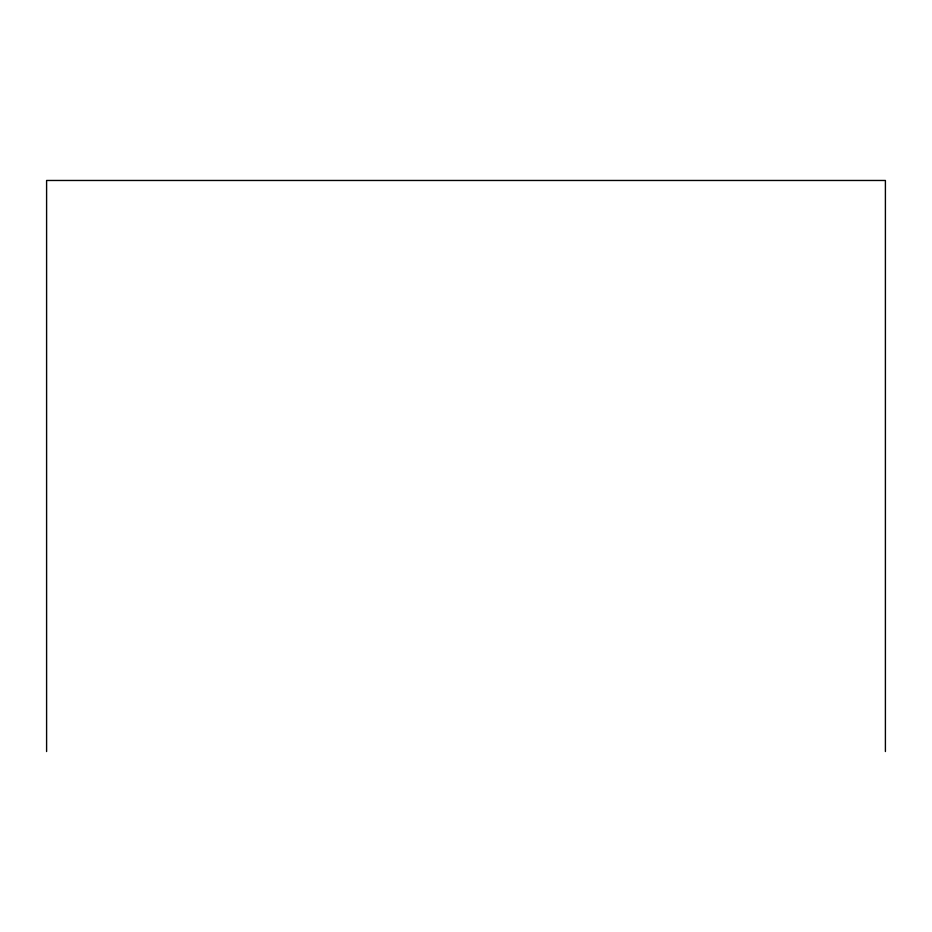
<?xml version="1.0" encoding="UTF-8"?>
<svg xmlns="http://www.w3.org/2000/svg" width="932" height="932" viewBox="0 0 932 932"><rect width="100%" height="100%" fill="white"/><g stroke="black" fill="none" stroke-linecap="round" stroke-linejoin="round"><path stroke-width="1.4" d="M885.4 751.53L885.4 180.47L46.6 180.47L46.6 751.53"/></g></svg>
